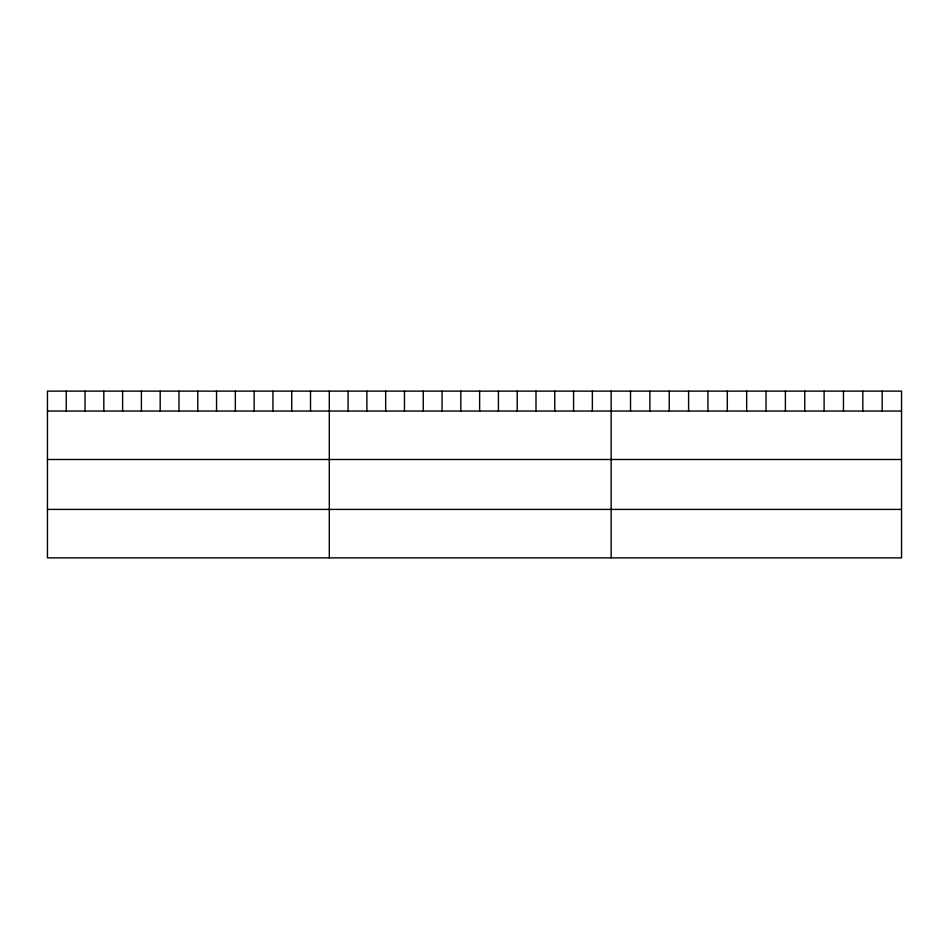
<?xml version="1.0" encoding="UTF-8"?>
<svg xmlns="http://www.w3.org/2000/svg" width="949" height="949" viewBox="0 0 949 949"><rect width="100%" height="100%" fill="white"/><g stroke="black" fill="none" stroke-linecap="round" stroke-linejoin="round"><path stroke-width="1.42" d="M901.55 411.036L901.55 557.87L47.45 557.87L47.45 391.13L901.55 391.13L901.55 411.036L47.45 411.036M47.45 459.494L901.55 459.494M47.45 509.411L901.55 509.411M882.19 391.13L882.19 411.036M862.831 391.13L862.831 411.036M843.471 391.13L843.471 411.036M824.112 391.13L824.112 411.036M804.752 391.13L804.752 411.036M785.392 391.13L785.392 411.036M766.033 391.13L766.033 411.036M746.673 391.13L746.673 411.036M727.314 391.13L727.314 411.036M707.954 391.13L707.954 411.036M688.594 391.13L688.594 411.036M669.235 391.13L669.235 411.036M649.875 391.13L649.875 411.036M630.516 391.13L630.516 411.036M611.156 391.13L611.156 557.87M592.366 391.13L592.366 411.036M573.576 391.13L573.576 411.036M554.785 391.13L554.785 411.036M535.995 391.13L535.995 411.036M517.205 391.13L517.205 411.036M498.415 391.13L498.415 411.036M479.625 391.13L479.625 411.036M460.834 391.13L460.834 411.036M442.044 391.13L442.044 411.036M423.254 391.13L423.254 411.036M404.464 391.13L404.464 411.036M385.674 391.13L385.674 411.036M366.883 391.13L366.883 411.036M348.093 391.13L348.093 411.036M329.303 391.13L329.303 557.87M310.513 391.13L310.513 411.036M291.723 391.13L291.723 411.036M272.932 391.13L272.932 411.036M254.142 391.13L254.142 411.036M235.352 391.13L235.352 411.036M216.562 391.13L216.562 411.036M197.772 391.13L197.772 411.036M178.981 391.13L178.981 411.036M160.191 391.13L160.191 411.036M141.401 391.13L141.401 411.036M122.611 391.13L122.611 411.036M103.821 391.13L103.821 411.036M85.03 391.13L85.03 411.036M66.24 391.13L66.24 411.036"/></g></svg>
